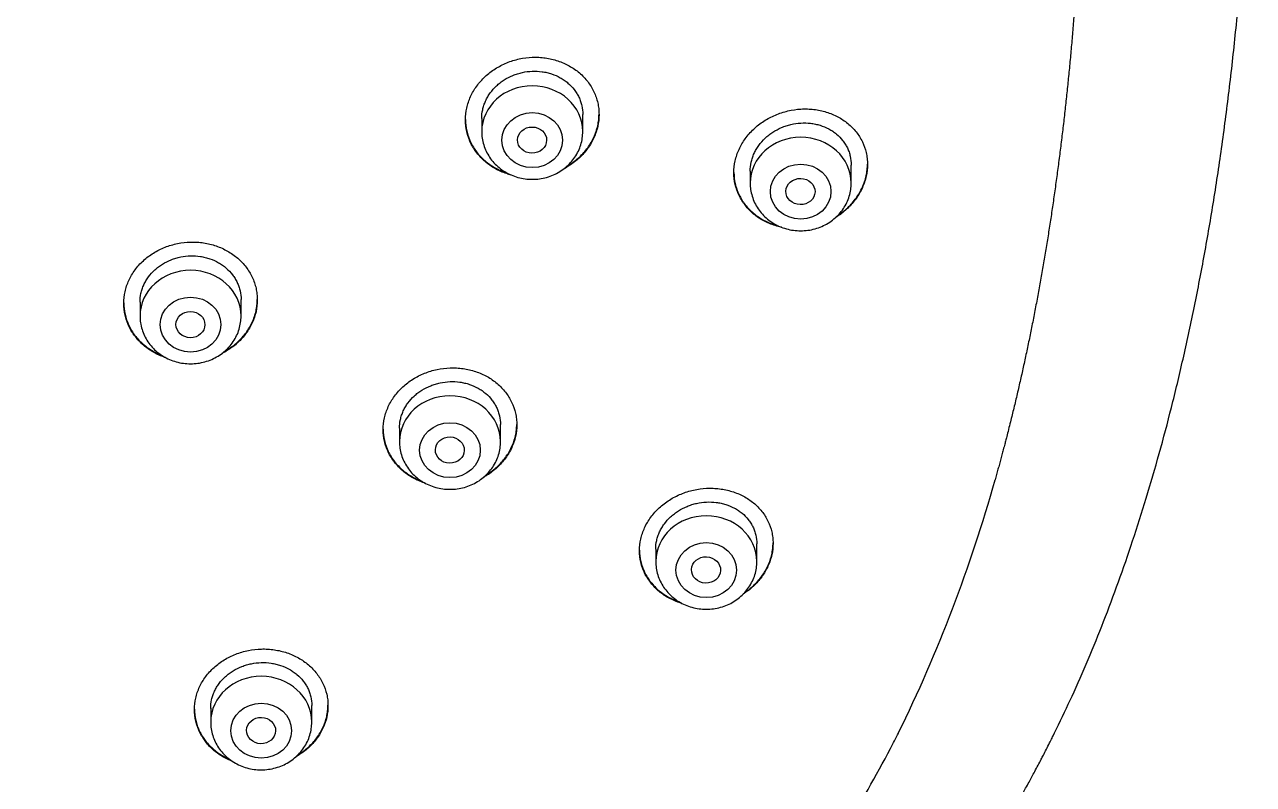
# Model space of a CAD drawing. Header units: millimetres. Extents: x 169 to 4368, y -1049 to 1924.
# Drawn here: x 461.154 to 464.558, y 1179.319 to 1181.424 of the extents above; entities that cross this region are included whole.
import ezdxf

# ---------------------------------------------------------------- set-up
doc = ezdxf.new("R2010")
doc.units = ezdxf.units.MM

msp = doc.modelspace()

# ---------------------------------------------------------------- linework, layer by layer
for p, q in [((462.7, 1181.1274), (462.7, 1181.1747)), ((462.42, 1181.1639), (462.42, 1181.1274)), ((463.1637, 1181.0181), (463.1637, 1180.9848)), ((463.4437, 1180.9848), (463.4437, 1181.0347)), ((461.4733, 1180.655), (461.4733, 1180.6164)), ((461.7533, 1180.6164), (461.7533, 1180.6619)), ((462.1921, 1180.3058), (462.1921, 1180.2686)), ((462.4721, 1180.2686), (462.4721, 1180.3156)), ((463.1822, 1179.9363), (463.1822, 1179.9855)), ((462.9022, 1179.9707), (462.9022, 1179.9363)), ((461.6692, 1179.5299), (461.6692, 1179.4916)), ((461.9492, 1179.4916), (461.9492, 1179.5376))]:
    msp.add_line(p, q)
msp.add_arc((459.9546, 1181.2457), 4.0356, 333.7525, 344.4374)
for centre, start_param in [((462.56, 1181.1274), 3.141598), ((463.3037, 1180.9848), 3.141593), ((461.6133, 1180.6164), 3.141598), ((462.3321, 1180.2686), 3.141598), ((463.0422, 1179.9363), 3.141593), ((461.8092, 1179.4916), 3.141598)]:
    msp.add_ellipse(centre, major_axis=(-0.14, 0), ratio=0.906308, start_param=start_param, end_param=6.283185)
for centre, major_axis, ratio in [((462.56, 1181.1038), (-0.084, 0), 0.906308), ((462.5596, 1181.1039), (-0.0402, 0.0005), 0.902582), ((463.3037, 1180.9612), (-0.084, 0), 0.906308), ((463.303, 1180.9614), (-0.0404, 0.0009), 0.89891), ((461.6133, 1180.5928), (-0.084, 0), 0.906308), ((461.6131, 1180.5929), (-0.0401, 0.0003), 0.905509), ((462.3321, 1180.245), (-0.084, 0), 0.906308), ((462.3317, 1180.2452), (-0.0401, 0.0009), 0.903893), ((463.0422, 1179.9127), (-0.084, 0), 0.906308), ((463.0415, 1179.9131), (-0.0403, 0.0017), 0.901335), ((461.8092, 1179.4679), (-0.084, 0), 0.906308), ((461.8088, 1179.4682), (-0.0401, 0.0011), 0.906171)]:
    msp.add_ellipse(centre, major_axis=major_axis, ratio=ratio)
for points, degree, knots in [([(464.012, 1179.4715), (464.0284, 1179.5051), (464.0562, 1179.5641), (464.1015, 1179.6668), (464.1436, 1179.7707), (464.1851, 1179.8811), (464.2243, 1179.9946), (464.2621, 1180.1135), (464.2979, 1180.2366), (464.3319, 1180.3649), (464.3638, 1180.4981), (464.3938, 1180.6364), (464.4216, 1180.7799), (464.4472, 1180.9286), (464.4705, 1181.0825), (464.4913, 1181.2413), (464.5095, 1181.405), (464.525, 1181.573), (464.5377, 1181.7451), (464.5475, 1181.9204), (464.5542, 1182.0984), (464.5579, 1182.2781), (464.5584, 1182.4586), (464.5558, 1182.6388), (464.55, 1182.8177), (464.5412, 1182.9944), (464.5294, 1183.168), (464.5147, 1183.338), (464.4973, 1183.5036), (464.4772, 1183.6646), (464.4546, 1183.8207), (464.4295, 1183.9716), (464.4023, 1184.1172), (464.3728, 1184.2576), (464.3412, 1184.3928), (464.3076, 1184.5229), (464.2721, 1184.648), (464.2348, 1184.7683), (464.1957, 1184.8839), (464.1548, 1184.9951), (464.1122, 1185.1019), (464.0679, 1185.2046), (464.022, 1185.3033), (463.9743, 1185.3985), (463.9253, 1185.4896), (463.8739, 1185.5783), (463.8222, 1185.6619), (463.7669, 1185.7449), (463.7332, 1185.7925), (463.7132, 1185.8197)], 3, [0, 0, 0, 0, 0.015328, 0.032003, 0.04915, 0.066822, 0.085085, 0.103921, 0.123405, 0.143553, 0.164377, 0.185929, 0.208198, 0.231213, 0.254939, 0.279422, 0.304569, 0.330392, 0.35677, 0.383669, 0.410932, 0.438468, 0.466116, 0.493711, 0.521135, 0.548203, 0.574851, 0.600926, 0.626403, 0.651177, 0.675248, 0.698572, 0.721161, 0.742992, 0.764128, 0.784529, 0.804276, 0.823364, 0.841825, 0.859738, 0.877072, 0.893907, 0.910284, 0.926216, 0.941751, 0.956935, 0.971793, 0.986369, 1, 1, 1, 1]), ([(464.0852, 1182.4442), (464.0894, 1182.2986), (464.0907, 1182.1524), (464.0892, 1182.0062), (464.085, 1181.8604), (464.0779, 1181.7154), (464.068, 1181.514), (464.043, 1181.1885), (464.003, 1180.8702), (463.947, 1180.5636), (463.8733, 1180.2728), (463.8422, 1180.163)], 5, [0, 0, 0, 0, 0, 0, 0.388761, 0.388761, 0.388761, 0.388761, 0.388761, 0.764037, 1, 1, 1, 1, 1, 1]), ([(462.375, 1181.16), (462.375, 1181.171), (462.3762, 1181.1819), (462.3797, 1181.1979), (462.3812, 1181.2033), (462.3847, 1181.2139), (462.3868, 1181.2191), (462.3938, 1181.2345), (462.3995, 1181.2443), (462.4096, 1181.2582), (462.4133, 1181.2628), (462.421, 1181.2715), (462.4251, 1181.2757), (462.4379, 1181.2877), (462.4473, 1181.2949), (462.4625, 1181.3046), (462.4677, 1181.3076), (462.4784, 1181.3131), (462.4893, 1181.3182), (462.5007, 1181.3223), (462.5123, 1181.3259), (462.5182, 1181.3274), (462.5361, 1181.3313), (462.5481, 1181.3328), (462.5661, 1181.3335), (462.5722, 1181.3335), (462.5843, 1181.3329), (462.5903, 1181.3323), (462.608, 1181.3298), (462.6195, 1181.3272), (462.6363, 1181.3216), (462.6418, 1181.3195), (462.6525, 1181.3148), (462.6577, 1181.3122), (462.6727, 1181.3038), (462.682, 1181.2974), (462.6993, 1181.2826), (462.707, 1181.2745), (462.717, 1181.2615), (462.7201, 1181.2569), (462.7259, 1181.2476), (462.7285, 1181.2427), (462.7355, 1181.2279), (462.739, 1181.2177), (462.7426, 1181.2019), (462.7435, 1181.1965), (462.7447, 1181.1856), (462.745, 1181.1802), (462.745, 1181.1639), (462.7438, 1181.153), (462.7403, 1181.1368), (462.7388, 1181.1314), (462.7352, 1181.1208), (462.7312, 1181.1104), (462.726, 1181.1004), (462.7203, 1181.0906), (462.7171, 1181.0857), (462.707, 1181.0716), (462.6993, 1181.063), (462.6865, 1181.0509), (462.682, 1181.0471), (462.6725, 1181.0398), (462.6676, 1181.0363), (462.6579, 1181.0301), (462.653, 1181.0272), (462.648, 1181.0246)], 3, [0, 0, 0, 0, 0.046574, 0.046574, 0.06986, 0.06986, 0.093147, 0.093147, 0.139721, 0.139721, 0.163007, 0.163007, 0.186294, 0.186294, 0.232868, 0.232868, 0.256154, 0.256154, 0.279441, 0.302728, 0.302728, 0.326015, 0.326015, 0.372588, 0.372588, 0.395875, 0.395875, 0.419162, 0.419162, 0.465735, 0.465735, 0.489022, 0.489022, 0.512309, 0.512309, 0.558883, 0.558883, 0.605456, 0.605456, 0.628743, 0.628743, 0.65203, 0.65203, 0.698603, 0.698603, 0.72189, 0.72189, 0.745177, 0.745177, 0.79175, 0.79175, 0.815037, 0.815037, 0.838324, 0.861611, 0.861611, 0.884897, 0.884897, 0.931471, 0.931471, 0.954758, 0.954758, 0.978044, 0.978044, 1, 1, 1, 1]), ([(462.42, 1181.1636), (462.42, 1181.1718), (462.4209, 1181.18), (462.4236, 1181.1923), (462.4247, 1181.1964), (462.4274, 1181.2044), (462.4305, 1181.2122), (462.4344, 1181.2198), (462.4387, 1181.2272), (462.4411, 1181.2309), (462.4488, 1181.2415), (462.4546, 1181.2481), (462.4643, 1181.2571), (462.4677, 1181.26), (462.4748, 1181.2656), (462.4785, 1181.2682), (462.49, 1181.2755), (462.498, 1181.2796), (462.5107, 1181.2848), (462.5151, 1181.2864), (462.5239, 1181.2891), (462.5283, 1181.2903), (462.5417, 1181.2932), (462.5508, 1181.2944), (462.5692, 1181.2951), (462.5783, 1181.2946), (462.5917, 1181.2928), (462.5961, 1181.292), (462.6049, 1181.2899), (462.6093, 1181.2887), (462.622, 1181.2845), (462.63, 1181.281), (462.6414, 1181.2746), (462.6451, 1181.2723), (462.6522, 1181.2674), (462.6556, 1181.2647), (462.6653, 1181.2565), (462.6711, 1181.2504), (462.6788, 1181.2404), (462.6812, 1181.2369), (462.6855, 1181.2299), (462.6894, 1181.2226), (462.6925, 1181.215), (462.6952, 1181.2073), (462.6963, 1181.2033), (462.6991, 1181.1912), (462.7, 1181.183), (462.7, 1181.1747)], 3, [0, 0, 0, 0, 0.062406, 0.062406, 0.093659, 0.093659, 0.124912, 0.156165, 0.156165, 0.187418, 0.187418, 0.249925, 0.249925, 0.281178, 0.281178, 0.312431, 0.312431, 0.374937, 0.374937, 0.40619, 0.40619, 0.437443, 0.437443, 0.49995, 0.49995, 0.562456, 0.562456, 0.593709, 0.593709, 0.624962, 0.624962, 0.687469, 0.687469, 0.718722, 0.718722, 0.749975, 0.749975, 0.812481, 0.812481, 0.843734, 0.843734, 0.874987, 0.906241, 0.906241, 0.937494, 0.937494, 1, 1, 1, 1]), ([(462.6553, 1181.0306), (462.6577, 1181.032), (462.6601, 1181.0335), (462.6725, 1181.0414), (462.6819, 1181.0486), (462.6949, 1181.0607), (462.699, 1181.065), (462.7067, 1181.0737), (462.7139, 1181.0826), (462.7201, 1181.0922), (462.7259, 1181.102), (462.7285, 1181.1071), (462.7355, 1181.1226), (462.739, 1181.1331), (462.7426, 1181.1492), (462.7435, 1181.1547), (462.7447, 1181.1654), (462.745, 1181.1706), (462.745, 1181.1757)], 3, [0, 0, 0, 0, 0.0452648, 0.0452648, 0.2371848, 0.2371848, 0.3331447, 0.3331447, 0.4291047, 0.5250647, 0.5250647, 0.6210247, 0.6210247, 0.8129447, 0.8129447, 0.9089047, 0.9089047, 1, 1, 1, 1]), ([(463.1187, 1181.0137), (463.1187, 1181.0247), (463.12, 1181.0356), (463.1235, 1181.0517), (463.125, 1181.0571), (463.1286, 1181.0677), (463.1307, 1181.0731), (463.1377, 1181.0885), (463.1434, 1181.0984), (463.1536, 1181.1125), (463.1573, 1181.1171), (463.1651, 1181.126), (463.1692, 1181.1302), (463.182, 1181.1424), (463.1914, 1181.1498), (463.2067, 1181.1597), (463.2119, 1181.1627), (463.2226, 1181.1684), (463.2335, 1181.1736), (463.2449, 1181.1779), (463.2565, 1181.1816), (463.2624, 1181.1833), (463.2803, 1181.1875), (463.2922, 1181.1892), (463.3102, 1181.1902), (463.3163, 1181.1903), (463.3284, 1181.19), (463.3343, 1181.1896), (463.352, 1181.1875), (463.3635, 1181.1851), (463.3802, 1181.18), (463.3857, 1181.178), (463.3963, 1181.1736), (463.4015, 1181.1712), (463.4164, 1181.1633), (463.4257, 1181.1571), (463.443, 1181.1429), (463.4506, 1181.1351), (463.4607, 1181.1225), (463.4638, 1181.1181), (463.4696, 1181.1089), (463.4722, 1181.1042), (463.4792, 1181.0896), (463.4827, 1181.0796), (463.4863, 1181.0639), (463.4872, 1181.0586), (463.4884, 1181.0477), (463.4887, 1181.0423), (463.4888, 1181.0261), (463.4876, 1181.0152), (463.484, 1180.9988), (463.4825, 1180.9934), (463.479, 1180.9827), (463.4749, 1180.9722), (463.4697, 1180.962), (463.4639, 1180.952), (463.4608, 1180.9471), (463.4505, 1180.9327), (463.4428, 1180.9238), (463.43, 1180.9115), (463.4255, 1180.9075), (463.4161, 1180.9), (463.4112, 1180.8964), (463.4045, 1180.892), (463.4028, 1180.8909), (463.4011, 1180.8898)], 3, [0, 0, 0, 0, 0.047245, 0.047245, 0.070867, 0.070867, 0.09449, 0.09449, 0.141734, 0.141734, 0.165357, 0.165357, 0.188979, 0.188979, 0.236224, 0.236224, 0.259847, 0.259847, 0.283469, 0.307091, 0.307091, 0.330714, 0.330714, 0.377959, 0.377959, 0.401581, 0.401581, 0.425203, 0.425203, 0.472448, 0.472448, 0.496071, 0.496071, 0.519693, 0.519693, 0.566938, 0.566938, 0.614183, 0.614183, 0.637805, 0.637805, 0.661428, 0.661428, 0.708672, 0.708672, 0.732295, 0.732295, 0.755917, 0.755917, 0.803162, 0.803162, 0.826784, 0.826784, 0.850407, 0.874029, 0.874029, 0.897652, 0.897652, 0.944896, 0.944896, 0.968519, 0.968519, 0.992141, 0.992141, 1, 1, 1, 1]), ([(462.375, 1181.161), (462.3751, 1181.1503), (462.3763, 1181.1399), (462.3797, 1181.1244), (462.3812, 1181.1192), (462.3847, 1181.1089), (462.3868, 1181.1038), (462.3938, 1181.0889), (462.3995, 1181.0796), (462.4096, 1181.0665), (462.4132, 1181.0622), (462.4209, 1181.054), (462.425, 1181.0502), (462.4378, 1181.0392), (462.4471, 1181.0327), (462.4623, 1181.0242), (462.4675, 1181.0216), (462.4782, 1181.0169), (462.4844, 1181.0145), (462.4907, 1181.0124), (462.4915, 1181.0122)], 3, [0, 0, 0, 0, 0.160656, 0.160656, 0.243446, 0.243446, 0.326237, 0.326237, 0.491819, 0.491819, 0.57461, 0.57461, 0.657401, 0.657401, 0.822983, 0.822983, 0.905774, 0.905774, 0.988565, 1, 1, 1, 1]), ([(462.5018, 1181.0072), (462.4976, 1181.0083), (462.4934, 1181.0096), (462.4781, 1181.0146), (462.4675, 1181.0193), (462.4524, 1181.0277), (462.4476, 1181.0308), (462.4381, 1181.0373), (462.4336, 1181.0408), (462.4208, 1181.0518), (462.4131, 1181.0598), (462.403, 1181.073), (462.3998, 1181.0776), (462.3941, 1181.087), (462.3889, 1181.0966), (462.3848, 1181.1067), (462.3813, 1181.1169), (462.3798, 1181.1222), (462.3762, 1181.1382), (462.375, 1181.149), (462.375, 1181.16)], 3, [0, 0, 0, 0, 0.05723, 0.05723, 0.214358, 0.214358, 0.292922, 0.292922, 0.371486, 0.371486, 0.528615, 0.528615, 0.607179, 0.607179, 0.685743, 0.764307, 0.764307, 0.842872, 0.842872, 1, 1, 1, 1]), ([(463.1637, 1181.0179), (463.1637, 1181.0261), (463.1646, 1181.0343), (463.1674, 1181.0467), (463.1685, 1181.0508), (463.1712, 1181.0588), (463.1743, 1181.0667), (463.1782, 1181.0743), (463.1826, 1181.0818), (463.185, 1181.0855), (463.1927, 1181.0963), (463.1985, 1181.1029), (463.2083, 1181.1121), (463.2117, 1181.1151), (463.2189, 1181.1207), (463.2226, 1181.1234), (463.234, 1181.1308), (463.2421, 1181.1351), (463.2548, 1181.1405), (463.2592, 1181.1421), (463.2679, 1181.145), (463.2724, 1181.1462), (463.2857, 1181.1494), (463.2948, 1181.1507), (463.3132, 1181.1517), (463.3223, 1181.1515), (463.3356, 1181.1499), (463.34, 1181.1492), (463.3488, 1181.1473), (463.3531, 1181.1462), (463.3658, 1181.1423), (463.3738, 1181.139), (463.3851, 1181.1329), (463.3888, 1181.1307), (463.396, 1181.1259), (463.3993, 1181.1234), (463.409, 1181.1154), (463.4148, 1181.1095), (463.4225, 1181.0998), (463.4249, 1181.0964), (463.4292, 1181.0894), (463.4332, 1181.0823), (463.4363, 1181.0748), (463.439, 1181.0672), (463.4401, 1181.0632), (463.4428, 1181.0512), (463.4437, 1181.0431), (463.4437, 1181.0347)], 3, [0, 0, 0, 0, 0.0624438, 0.0624438, 0.0936957, 0.0936957, 0.1249476, 0.1561994, 0.1561994, 0.1874513, 0.1874513, 0.249955, 0.249955, 0.2812069, 0.2812069, 0.3124588, 0.3124588, 0.3749625, 0.3749625, 0.4062144, 0.4062144, 0.4374663, 0.4374663, 0.49997, 0.49997, 0.5624738, 0.5624738, 0.5937256, 0.5937256, 0.6249775, 0.6249775, 0.6874813, 0.6874813, 0.7187331, 0.7187331, 0.749985, 0.749985, 0.8124888, 0.8124888, 0.8437406, 0.8437406, 0.8749925, 0.9062444, 0.9062444, 0.9374963, 0.9374963, 1, 1, 1, 1]), ([(462.42, 1181.1274), (462.42, 1181.1207), (462.4209, 1181.1093), (462.4251, 1181.0903), (462.432, 1181.0729), (462.4415, 1181.0561), (462.4535, 1181.0409), (462.4677, 1181.0274), (462.4837, 1181.0161), (462.5014, 1181.0069), (462.5203, 1181.0002), (462.54, 1180.9962), (462.5601, 1180.9948), (462.5802, 1180.9962), (462.6, 1181.0003), (462.6188, 1181.007), (462.6365, 1181.0162), (462.6526, 1181.0277), (462.6667, 1181.0412), (462.6787, 1181.0564), (462.6882, 1181.0733), (462.6951, 1181.0908), (462.6991, 1181.1096), (462.7, 1181.1209), (462.7, 1181.1274)], 3, [0, 0, 0, 0, 0.043723, 0.08855, 0.133515, 0.178674, 0.224062, 0.269684, 0.315523, 0.361546, 0.407709, 0.453968, 0.500279, 0.546601, 0.592892, 0.639107, 0.685199, 0.73112, 0.776832, 0.822308, 0.867548, 0.912577, 0.957444, 1, 1, 1, 1]), ([(463.4055, 1180.894), (463.4057, 1180.8941), (463.4059, 1180.8943), (463.4161, 1180.901), (463.4254, 1180.9084), (463.4384, 1180.9209), (463.4425, 1180.9252), (463.4503, 1180.9341), (463.4575, 1180.9432), (463.4637, 1180.9529), (463.4695, 1180.9629), (463.4722, 1180.9681), (463.4792, 1180.9837), (463.4827, 1180.9943), (463.4863, 1181.0105), (463.4872, 1181.016), (463.4884, 1181.0269), (463.4887, 1181.0322), (463.4887, 1181.0375)], 3, [0, 0, 0, 0, 0.003737, 0.003737, 0.203472, 0.203472, 0.303339, 0.303339, 0.403206, 0.503073, 0.503073, 0.60294, 0.60294, 0.802675, 0.802675, 0.902542, 0.902542, 1, 1, 1, 1]), ([(463.2515, 1180.8622), (463.2512, 1180.8623), (463.2508, 1180.8624), (463.2446, 1180.8637), (463.2388, 1180.8652), (463.2221, 1180.8704), (463.2115, 1180.8748), (463.1964, 1180.8829), (463.1915, 1180.8858), (463.1821, 1180.8922), (463.1776, 1180.8956), (463.1648, 1180.9063), (463.1571, 1180.9142), (463.1469, 1180.9272), (463.1437, 1180.9317), (463.138, 1180.941), (463.1328, 1180.9505), (463.1286, 1180.9605), (463.1251, 1180.9707), (463.1236, 1180.9759), (463.12, 1180.9918), (463.1187, 1181.0027), (463.1187, 1181.0137)], 3, [0, 0, 0, 0, 0.0050798, 0.0050798, 0.0816121, 0.0816121, 0.2346767, 0.2346767, 0.3112091, 0.3112091, 0.3877414, 0.3877414, 0.540806, 0.540806, 0.6173384, 0.6173384, 0.6938707, 0.770403, 0.770403, 0.8469353, 0.8469353, 1, 1, 1, 1]), ([(463.1188, 1181.0146), (463.1188, 1181.0039), (463.12, 1180.9935), (463.1235, 1180.978), (463.125, 1180.9728), (463.1285, 1180.9626), (463.1306, 1180.9575), (463.1376, 1180.9428), (463.1433, 1180.9336), (463.1535, 1180.9206), (463.1571, 1180.9164), (463.1649, 1180.9084), (463.1689, 1180.9047), (463.1818, 1180.8939), (463.1911, 1180.8876), (463.2062, 1180.8794), (463.2115, 1180.8769), (463.2221, 1180.8724), (463.2305, 1180.8694), (463.2392, 1180.8669), (463.2423, 1180.8661)], 3, [0, 0, 0, 0, 0.155589, 0.155589, 0.23564, 0.23564, 0.315691, 0.315691, 0.475792, 0.475792, 0.555843, 0.555843, 0.635894, 0.635894, 0.795996, 0.795996, 0.876046, 0.876046, 0.956097, 1, 1, 1, 1]), ([(463.1638, 1180.9848), (463.1637, 1180.9782), (463.1647, 1180.9668), (463.1688, 1180.9479), (463.1757, 1180.9304), (463.1852, 1180.9136), (463.1972, 1180.8985), (463.2113, 1180.8849), (463.2274, 1180.8735), (463.245, 1180.8644), (463.2639, 1180.8577), (463.2836, 1180.8536), (463.3037, 1180.8523), (463.3239, 1180.8536), (463.3436, 1180.8577), (463.3625, 1180.8644), (463.3802, 1180.8736), (463.3962, 1180.885), (463.4104, 1180.8985), (463.4224, 1180.9137), (463.4319, 1180.9306), (463.4388, 1180.9481), (463.4429, 1180.9669), (463.4437, 1180.9782), (463.4437, 1180.9848)], 3, [0, 0, 0, 0, 0.043416, 0.088242, 0.133206, 0.178365, 0.223751, 0.269371, 0.315209, 0.361231, 0.407394, 0.453652, 0.499964, 0.546286, 0.592577, 0.638793, 0.684885, 0.730809, 0.776522, 0.822, 0.867242, 0.912272, 0.95714, 1, 1, 1, 1]), ([(461.4283, 1180.6517), (461.4283, 1180.6626), (461.4295, 1180.6733), (461.433, 1180.6893), (461.4345, 1180.6946), (461.438, 1180.705), (461.4401, 1180.7102), (461.4471, 1180.7254), (461.4528, 1180.7351), (461.4628, 1180.7488), (461.4665, 1180.7533), (461.4742, 1180.7619), (461.4783, 1180.766), (461.4911, 1180.7777), (461.5005, 1180.7848), (461.5157, 1180.7942), (461.5209, 1180.7972), (461.5316, 1180.8025), (461.5425, 1180.8074), (461.5539, 1180.8113), (461.5655, 1180.8147), (461.5714, 1180.8162), (461.5893, 1180.8198), (461.6013, 1180.8212), (461.6194, 1180.8216), (461.6254, 1180.8215), (461.6376, 1180.8207), (461.6436, 1180.8201), (461.6614, 1180.8174), (461.6729, 1180.8145), (461.6897, 1180.8088), (461.6952, 1180.8066), (461.7059, 1180.8017), (461.7111, 1180.7991), (461.7261, 1180.7905), (461.7354, 1180.7839), (461.7527, 1180.769), (461.7603, 1180.7608), (461.7704, 1180.7477), (461.7735, 1180.7432), (461.7792, 1180.7338), (461.7819, 1180.7289), (461.7888, 1180.7141), (461.7923, 1180.7039), (461.7959, 1180.6881), (461.7968, 1180.6827), (461.798, 1180.6719), (461.7983, 1180.6665), (461.7983, 1180.6503), (461.7971, 1180.6396), (461.7936, 1180.6235), (461.7921, 1180.6182), (461.7886, 1180.6077), (461.7845, 1180.5974), (461.7793, 1180.5876), (461.7736, 1180.5779), (461.7705, 1180.5731), (461.7603, 1180.5593), (461.7527, 1180.5507), (461.7399, 1180.539), (461.7354, 1180.5352), (461.7259, 1180.5281), (461.721, 1180.5247), (461.7108, 1180.5183), (461.7054, 1180.5153), (461.6999, 1180.5126)], 3, [0, 0, 0, 0, 0.046476, 0.046476, 0.069714, 0.069714, 0.092953, 0.092953, 0.139429, 0.139429, 0.162667, 0.162667, 0.185905, 0.185905, 0.232381, 0.232381, 0.255619, 0.255619, 0.278858, 0.302096, 0.302096, 0.325334, 0.325334, 0.37181, 0.37181, 0.395048, 0.395048, 0.418286, 0.418286, 0.464763, 0.464763, 0.488001, 0.488001, 0.511239, 0.511239, 0.557715, 0.557715, 0.604191, 0.604191, 0.62743, 0.62743, 0.650668, 0.650668, 0.697144, 0.697144, 0.720382, 0.720382, 0.74362, 0.74362, 0.790097, 0.790097, 0.813335, 0.813335, 0.836573, 0.859811, 0.859811, 0.883049, 0.883049, 0.929525, 0.929525, 0.952763, 0.952763, 0.976002, 0.976002, 1, 1, 1, 1]), ([(461.4733, 1180.6548), (461.4733, 1180.6629), (461.4742, 1180.671), (461.4768, 1180.6832), (461.478, 1180.6872), (461.4806, 1180.6951), (461.4837, 1180.7029), (461.4876, 1180.7104), (461.4919, 1180.7177), (461.4943, 1180.7213), (461.502, 1180.7318), (461.5078, 1180.7382), (461.5175, 1180.7471), (461.5209, 1180.75), (461.528, 1180.7554), (461.5317, 1180.7579), (461.5432, 1180.765), (461.5512, 1180.7691), (461.5639, 1180.7741), (461.5683, 1180.7756), (461.5771, 1180.7782), (461.5815, 1180.7793), (461.595, 1180.782), (461.6041, 1180.783), (461.6225, 1180.7835), (461.6316, 1180.7829), (461.645, 1180.7809), (461.6495, 1180.78), (461.6582, 1180.7779), (461.6626, 1180.7766), (461.6753, 1180.7722), (461.6834, 1180.7686), (461.6948, 1180.7621), (461.6984, 1180.7597), (461.7056, 1180.7547), (461.709, 1180.752), (461.7187, 1180.7436), (461.7245, 1180.7375), (461.7321, 1180.7275), (461.7345, 1180.724), (461.7389, 1180.7169), (461.7428, 1180.7096), (461.7459, 1180.702), (461.7485, 1180.6943), (461.7497, 1180.6903), (461.7524, 1180.6783), (461.7533, 1180.6701), (461.7533, 1180.6619)], 3, [0, 0, 0, 0, 0.0624, 0.0624, 0.093654, 0.093654, 0.124907, 0.15616, 0.15616, 0.187414, 0.187414, 0.24992, 0.24992, 0.281174, 0.281174, 0.312427, 0.312427, 0.374934, 0.374934, 0.406187, 0.406187, 0.43744, 0.43744, 0.499947, 0.499947, 0.562453, 0.562453, 0.593707, 0.593707, 0.62496, 0.62496, 0.687467, 0.687467, 0.71872, 0.71872, 0.749973, 0.749973, 0.81248, 0.81248, 0.843733, 0.843733, 0.874987, 0.90624, 0.90624, 0.937493, 0.937493, 1, 1, 1, 1]), ([(461.7075, 1180.5186), (461.7103, 1180.5202), (461.7131, 1180.5218), (461.7259, 1180.5298), (461.7353, 1180.5368), (461.7482, 1180.5487), (461.7523, 1180.5529), (461.76, 1180.5614), (461.7672, 1180.5702), (461.7735, 1180.5796), (461.7792, 1180.5893), (461.7818, 1180.5944), (461.7888, 1180.6096), (461.7923, 1180.62), (461.7959, 1180.6359), (461.7968, 1180.6413), (461.7979, 1180.6519), (461.7982, 1180.657), (461.7983, 1180.6621)], 3, [0, 0, 0, 0, 0.05225, 0.05225, 0.242842, 0.242842, 0.338138, 0.338138, 0.433433, 0.528729, 0.528729, 0.624025, 0.624025, 0.814617, 0.814617, 0.909913, 0.909913, 1, 1, 1, 1]), ([(461.4283, 1180.6527), (461.4284, 1180.6421), (461.4296, 1180.6318), (461.433, 1180.6164), (461.4345, 1180.6112), (461.438, 1180.6009), (461.4401, 1180.5958), (461.447, 1180.5809), (461.4527, 1180.5716), (461.4628, 1180.5584), (461.4664, 1180.5541), (461.4741, 1180.5459), (461.4782, 1180.542), (461.491, 1180.5309), (461.5003, 1180.5243), (461.5154, 1180.5156), (461.5207, 1180.513), (461.5291, 1180.5091), (461.5322, 1180.5078), (461.5354, 1180.5066)], 3, [0, 0, 0, 0, 0.168185, 0.168185, 0.255016, 0.255016, 0.341846, 0.341846, 0.515507, 0.515507, 0.602338, 0.602338, 0.689168, 0.689168, 0.862829, 0.862829, 0.94966, 0.94966, 1, 1, 1, 1]), ([(461.5448, 1180.5011), (461.544, 1180.5014), (461.5433, 1180.5017), (461.5313, 1180.5058), (461.5207, 1180.5106), (461.5056, 1180.5192), (461.5007, 1180.5223), (461.4913, 1180.5289), (461.4868, 1180.5325), (461.474, 1180.5435), (461.4664, 1180.5517), (461.4562, 1180.5649), (461.4531, 1180.5695), (461.4473, 1180.5789), (461.4422, 1180.5885), (461.4381, 1180.5985), (461.4346, 1180.6088), (461.4331, 1180.614), (461.4295, 1180.63), (461.4283, 1180.6407), (461.4283, 1180.6517)], 3, [0, 0, 0, 0, 0.011216, 0.011216, 0.176013, 0.176013, 0.258412, 0.258412, 0.340811, 0.340811, 0.505608, 0.505608, 0.588007, 0.588007, 0.670405, 0.752804, 0.752804, 0.835203, 0.835203, 1, 1, 1, 1]), ([(461.4733, 1180.6164), (461.4733, 1180.6097), (461.4742, 1180.5983), (461.4784, 1180.5793), (461.4853, 1180.5619), (461.4948, 1180.5451), (461.5068, 1180.5299), (461.5209, 1180.5164), (461.537, 1180.5051), (461.5547, 1180.4959), (461.5736, 1180.4892), (461.5933, 1180.4852), (461.6134, 1180.4838), (461.6335, 1180.4852), (461.6533, 1180.4893), (461.6721, 1180.496), (461.6898, 1180.5052), (461.7059, 1180.5167), (461.72, 1180.5302), (461.732, 1180.5454), (461.7415, 1180.5623), (461.7484, 1180.5798), (461.7524, 1180.5986), (461.7533, 1180.6099), (461.7533, 1180.6164)], 3, [0, 0, 0, 0, 0.043723, 0.08855, 0.133515, 0.178674, 0.224062, 0.269684, 0.315523, 0.361546, 0.407709, 0.453968, 0.500279, 0.546601, 0.592892, 0.639107, 0.685199, 0.73112, 0.776832, 0.822308, 0.867548, 0.912577, 0.957444, 1, 1, 1, 1]), ([(462.1471, 1180.302), (462.1471, 1180.3129), (462.1483, 1180.3236), (462.1518, 1180.3395), (462.1533, 1180.3448), (462.1568, 1180.3553), (462.1589, 1180.3605), (462.1659, 1180.3757), (462.1716, 1180.3854), (462.1817, 1180.3991), (462.1854, 1180.4036), (462.1931, 1180.4123), (462.1972, 1180.4164), (462.2101, 1180.4282), (462.2194, 1180.4353), (462.2346, 1180.4449), (462.2399, 1180.4479), (462.2506, 1180.4533), (462.2615, 1180.4582), (462.2729, 1180.4622), (462.2845, 1180.4658), (462.2904, 1180.4673), (462.3083, 1180.471), (462.3203, 1180.4725), (462.3384, 1180.4731), (462.3444, 1180.4731), (462.3565, 1180.4724), (462.3625, 1180.4718), (462.3803, 1180.4693), (462.3918, 1180.4666), (462.4086, 1180.4611), (462.4141, 1180.4589), (462.4248, 1180.4542), (462.4299, 1180.4517), (462.4449, 1180.4433), (462.4542, 1180.4369), (462.4715, 1180.4222), (462.4791, 1180.4142), (462.4892, 1180.4012), (462.4923, 1180.3967), (462.498, 1180.3875), (462.5006, 1180.3826), (462.5076, 1180.368), (462.5111, 1180.3579), (462.5147, 1180.3422), (462.5156, 1180.3369), (462.5168, 1180.3261), (462.5171, 1180.3207), (462.5171, 1180.3046), (462.5159, 1180.2939), (462.5124, 1180.2779), (462.5109, 1180.2725), (462.5073, 1180.2621), (462.5033, 1180.2518), (462.4981, 1180.2419), (462.4924, 1180.2322), (462.4892, 1180.2274), (462.4791, 1180.2135), (462.4714, 1180.205), (462.4586, 1180.1931), (462.4541, 1180.1893), (462.4446, 1180.1821), (462.4397, 1180.1787), (462.4316, 1180.1736), (462.4285, 1180.1718), (462.4253, 1180.17)], 3, [0, 0, 0, 0, 0.046942, 0.046942, 0.070412, 0.070412, 0.093883, 0.093883, 0.140825, 0.140825, 0.164295, 0.164295, 0.187766, 0.187766, 0.234708, 0.234708, 0.258178, 0.258178, 0.281649, 0.30512, 0.30512, 0.328591, 0.328591, 0.375532, 0.375532, 0.399003, 0.399003, 0.422474, 0.422474, 0.469415, 0.469415, 0.492886, 0.492886, 0.516357, 0.516357, 0.563298, 0.563298, 0.61024, 0.61024, 0.633711, 0.633711, 0.657181, 0.657181, 0.704123, 0.704123, 0.727594, 0.727594, 0.751064, 0.751064, 0.798006, 0.798006, 0.821477, 0.821477, 0.844947, 0.868418, 0.868418, 0.891889, 0.891889, 0.93883, 0.93883, 0.962301, 0.962301, 0.985772, 0.985772, 1, 1, 1, 1]), ([(462.1921, 1180.3056), (462.1921, 1180.3137), (462.193, 1180.3218), (462.1957, 1180.3339), (462.1968, 1180.3379), (462.1995, 1180.3458), (462.2025, 1180.3536), (462.2064, 1180.3611), (462.2108, 1180.3684), (462.2132, 1180.372), (462.2209, 1180.3825), (462.2267, 1180.389), (462.2364, 1180.398), (462.2398, 1180.4008), (462.2469, 1180.4063), (462.2507, 1180.4088), (462.2621, 1180.416), (462.2702, 1180.4201), (462.2829, 1180.4252), (462.2872, 1180.4268), (462.296, 1180.4294), (462.3005, 1180.4306), (462.3139, 1180.4334), (462.323, 1180.4345), (462.3415, 1180.4352), (462.3505, 1180.4347), (462.3639, 1180.4328), (462.3684, 1180.432), (462.3771, 1180.4299), (462.3815, 1180.4287), (462.3942, 1180.4245), (462.4022, 1180.4209), (462.4136, 1180.4146), (462.4173, 1180.4123), (462.4244, 1180.4074), (462.4278, 1180.4048), (462.4375, 1180.3965), (462.4433, 1180.3905), (462.4509, 1180.3806), (462.4533, 1180.3772), (462.4577, 1180.3702), (462.4616, 1180.363), (462.4646, 1180.3555), (462.4673, 1180.3478), (462.4685, 1180.3439), (462.4712, 1180.3319), (462.4721, 1180.3238), (462.4721, 1180.3156)], 3, [0, 0, 0, 0, 0.062411, 0.062411, 0.093664, 0.093664, 0.124917, 0.15617, 0.15617, 0.187423, 0.187423, 0.249928, 0.249928, 0.281181, 0.281181, 0.312434, 0.312434, 0.37494, 0.37494, 0.406193, 0.406193, 0.437446, 0.437446, 0.499952, 0.499952, 0.562458, 0.562458, 0.593711, 0.593711, 0.624964, 0.624964, 0.68747, 0.68747, 0.718723, 0.718723, 0.749976, 0.749976, 0.812482, 0.812482, 0.843735, 0.843735, 0.874988, 0.906241, 0.906241, 0.937494, 0.937494, 1, 1, 1, 1]), ([(462.1471, 1180.303), (462.1472, 1180.2925), (462.1484, 1180.2822), (462.1518, 1180.2669), (462.1533, 1180.2618), (462.1568, 1180.2515), (462.1589, 1180.2465), (462.1658, 1180.2318), (462.1715, 1180.2226), (462.1816, 1180.2096), (462.1852, 1180.2053), (462.1929, 1180.1972), (462.197, 1180.1934), (462.2098, 1180.1825), (462.2191, 1180.176), (462.2342, 1180.1676), (462.2394, 1180.165), (462.2479, 1180.1612), (462.2511, 1180.1599), (462.2543, 1180.1587)], 3, [0, 0, 0, 0, 0.168122, 0.168122, 0.254874, 0.254874, 0.341627, 0.341627, 0.515132, 0.515132, 0.601884, 0.601884, 0.688637, 0.688637, 0.862142, 0.862142, 0.948894, 0.948894, 1, 1, 1, 1]), ([(462.263, 1180.1537), (462.2624, 1180.1539), (462.2618, 1180.154), (462.25, 1180.158), (462.2394, 1180.1626), (462.2244, 1180.171), (462.2195, 1180.174), (462.2101, 1180.1806), (462.2056, 1180.184), (462.1928, 1180.1949), (462.1852, 1180.2029), (462.175, 1180.216), (462.1719, 1180.2205), (462.1662, 1180.2298), (462.161, 1180.2393), (462.1569, 1180.2493), (462.1534, 1180.2594), (462.1519, 1180.2646), (462.1483, 1180.2804), (462.1471, 1180.2912), (462.1471, 1180.302)], 3, [0, 0, 0, 0, 0.008776, 0.008776, 0.17398, 0.17398, 0.256582, 0.256582, 0.339184, 0.339184, 0.504388, 0.504388, 0.58699, 0.58699, 0.669592, 0.752194, 0.752194, 0.834796, 0.834796, 1, 1, 1, 1]), ([(462.4317, 1180.1757), (462.4326, 1180.1763), (462.4336, 1180.1769), (462.4446, 1180.1838), (462.454, 1180.1909), (462.4669, 1180.2029), (462.4711, 1180.207), (462.4788, 1180.2156), (462.486, 1180.2245), (462.4922, 1180.2339), (462.498, 1180.2436), (462.5006, 1180.2487), (462.5076, 1180.2639), (462.5111, 1180.2743), (462.5147, 1180.2902), (462.5156, 1180.2956), (462.5168, 1180.3062), (462.517, 1180.3113), (462.5171, 1180.3165)], 3, [0, 0, 0, 0, 0.018748, 0.018748, 0.215972, 0.215972, 0.314584, 0.314584, 0.413196, 0.511808, 0.511808, 0.61042, 0.61042, 0.807645, 0.807645, 0.906257, 0.906257, 1, 1, 1, 1]), ([(462.1921, 1180.2686), (462.1921, 1180.2619), (462.193, 1180.2505), (462.1972, 1180.2315), (462.2041, 1180.2141), (462.2136, 1180.1973), (462.2256, 1180.1821), (462.2397, 1180.1686), (462.2558, 1180.1573), (462.2735, 1180.1481), (462.2924, 1180.1414), (462.3121, 1180.1374), (462.3322, 1180.136), (462.3523, 1180.1374), (462.3721, 1180.1415), (462.3909, 1180.1482), (462.4086, 1180.1574), (462.4247, 1180.1689), (462.4388, 1180.1824), (462.4508, 1180.1976), (462.4603, 1180.2145), (462.4672, 1180.232), (462.4712, 1180.2508), (462.4721, 1180.2621), (462.4721, 1180.2686)], 3, [0, 0, 0, 0, 0.043723, 0.08855, 0.133515, 0.178674, 0.224062, 0.269684, 0.315523, 0.361546, 0.407709, 0.453968, 0.500279, 0.546601, 0.592892, 0.639107, 0.685199, 0.73112, 0.776832, 0.822308, 0.867548, 0.912577, 0.957444, 1, 1, 1, 1]), ([(462.8572, 1179.9666), (462.8572, 1179.9774), (462.8584, 1179.9881), (462.862, 1180.004), (462.8635, 1180.0093), (462.867, 1180.0198), (462.8691, 1180.025), (462.8761, 1180.0403), (462.8819, 1180.05), (462.892, 1180.0638), (462.8957, 1180.0684), (462.9035, 1180.0771), (462.9076, 1180.0812), (462.9205, 1180.0932), (462.9299, 1180.1004), (462.9452, 1180.1101), (462.9504, 1180.1131), (462.9611, 1180.1187), (462.9721, 1180.1237), (462.9835, 1180.1279), (462.9951, 1180.1315), (463.0011, 1180.1331), (463.0189, 1180.1371), (463.0309, 1180.1387), (463.049, 1180.1396), (463.055, 1180.1396), (463.0671, 1180.1392), (463.0731, 1180.1387), (463.0908, 1180.1365), (463.1023, 1180.134), (463.119, 1180.1288), (463.1245, 1180.1268), (463.1351, 1180.1224), (463.1403, 1180.1199), (463.1552, 1180.112), (463.1645, 1180.1058), (463.1817, 1180.0916), (463.1893, 1180.0839), (463.1993, 1180.0713), (463.2024, 1180.067), (463.2081, 1180.0579), (463.2108, 1180.0532), (463.2177, 1180.0389), (463.2212, 1180.029), (463.2248, 1180.0136), (463.2257, 1180.0083), (463.2269, 1179.9977), (463.2272, 1179.9924), (463.2272, 1179.9764), (463.2261, 1179.9657), (463.2225, 1179.9497), (463.221, 1179.9443), (463.2175, 1179.9339), (463.2134, 1179.9236), (463.2082, 1179.9136), (463.2024, 1179.9038), (463.1993, 1179.899), (463.189, 1179.8849), (463.1813, 1179.8762), (463.1685, 1179.8642), (463.1639, 1179.8603), (463.1545, 1179.853), (463.1497, 1179.8495), (463.1447, 1179.8463)], 3, [0, 0, 0, 0, 0.047637, 0.047637, 0.071456, 0.071456, 0.095274, 0.095274, 0.142911, 0.142911, 0.16673, 0.16673, 0.190549, 0.190549, 0.238186, 0.238186, 0.262004, 0.262004, 0.285823, 0.309641, 0.309641, 0.33346, 0.33346, 0.381097, 0.381097, 0.404916, 0.404916, 0.428734, 0.428734, 0.476371, 0.476371, 0.50019, 0.50019, 0.524008, 0.524008, 0.571646, 0.571646, 0.619283, 0.619283, 0.643101, 0.643101, 0.66692, 0.66692, 0.714557, 0.714557, 0.738376, 0.738376, 0.762194, 0.762194, 0.809831, 0.809831, 0.83365, 0.83365, 0.857468, 0.881287, 0.881287, 0.905106, 0.905106, 0.952743, 0.952743, 0.976561, 0.976561, 1, 1, 1, 1]), ([(462.9022, 1179.9706), (462.9022, 1179.9787), (462.9031, 1179.9868), (462.9058, 1179.9989), (462.907, 1180.003), (462.9096, 1180.0109), (462.9127, 1180.0187), (462.9167, 1180.0262), (462.921, 1180.0336), (462.9234, 1180.0372), (462.9311, 1180.0478), (462.937, 1180.0543), (462.9467, 1180.0633), (462.9502, 1180.0662), (462.9573, 1180.0717), (462.9611, 1180.0744), (462.9725, 1180.0816), (462.9806, 1180.0858), (462.9933, 1180.0911), (462.9977, 1180.0927), (463.0065, 1180.0954), (463.011, 1180.0966), (463.0244, 1180.0996), (463.0335, 1180.1009), (463.0519, 1180.1017), (463.061, 1180.1014), (463.0743, 1180.0997), (463.0787, 1180.099), (463.0875, 1180.0971), (463.0918, 1180.0959), (463.1045, 1180.092), (463.1125, 1180.0886), (463.1238, 1180.0825), (463.1275, 1180.0803), (463.1346, 1180.0756), (463.138, 1180.0731), (463.1476, 1180.0651), (463.1534, 1180.0592), (463.1611, 1180.0496), (463.1635, 1180.0462), (463.1678, 1180.0394), (463.1717, 1180.0323), (463.1748, 1180.0249), (463.1775, 1180.0174), (463.1786, 1180.0135), (463.1813, 1180.0017), (463.1822, 1179.9937), (463.1822, 1179.9855)], 3, [0, 0, 0, 0, 0.0624499, 0.0624499, 0.0937016, 0.0937016, 0.1249532, 0.1562049, 0.1562049, 0.1874566, 0.1874566, 0.2499599, 0.2499599, 0.2812116, 0.2812116, 0.3124633, 0.3124633, 0.3749666, 0.3749666, 0.4062183, 0.4062183, 0.4374699, 0.4374699, 0.4999733, 0.4999733, 0.5624766, 0.5624766, 0.5937283, 0.5937283, 0.62498, 0.62498, 0.6874833, 0.6874833, 0.718735, 0.718735, 0.7499866, 0.7499866, 0.81249, 0.81249, 0.8437417, 0.8437417, 0.8749933, 0.906245, 0.906245, 0.9374967, 0.9374967, 1, 1, 1, 1]), ([(463.1484, 1179.8502), (463.157, 1179.856), (463.165, 1179.8624), (463.1769, 1179.8734), (463.181, 1179.8777), (463.1887, 1179.8864), (463.196, 1179.8953), (463.2022, 1179.9049), (463.208, 1179.9147), (463.2107, 1179.9197), (463.2177, 1179.935), (463.2212, 1179.9454), (463.2248, 1179.9614), (463.2257, 1179.9667), (463.2269, 1179.9775), (463.2272, 1179.9829), (463.2272, 1179.9883), (463.2272, 1179.9883), (463.2272, 1179.9883)], 3, [0, 0, 0, 0, 0.178103, 0.178103, 0.280818, 0.280818, 0.383532, 0.486246, 0.486246, 0.588961, 0.588961, 0.79439, 0.79439, 0.897104, 0.897104, 0.999818, 0.999818, 1, 1, 1, 1]), ([(462.8572, 1179.9675), (462.8573, 1179.957), (462.8585, 1179.9468), (462.862, 1179.9316), (462.8634, 1179.9265), (462.867, 1179.9164), (462.869, 1179.9114), (462.876, 1179.8969), (462.8817, 1179.8878), (462.8918, 1179.875), (462.8954, 1179.8708), (462.9031, 1179.8629), (462.9072, 1179.8592), (462.92, 1179.8485), (462.9293, 1179.8423), (462.9444, 1179.8341), (462.9496, 1179.8316), (462.959, 1179.8276), (462.9632, 1179.8261), (462.9674, 1179.8246)], 3, [0, 0, 0, 0, 0.1652058, 0.1652058, 0.2506579, 0.2506579, 0.3361101, 0.3361101, 0.5070144, 0.5070144, 0.5924665, 0.5924665, 0.6779187, 0.6779187, 0.848823, 0.848823, 0.9342751, 0.9342751, 1, 1, 1, 1]), ([(462.9749, 1179.8205), (462.9737, 1179.8208), (462.9725, 1179.8212), (462.9602, 1179.825), (462.9496, 1179.8295), (462.9346, 1179.8375), (462.9297, 1179.8405), (462.9203, 1179.8468), (462.9158, 1179.8501), (462.903, 1179.8607), (462.8954, 1179.8685), (462.8852, 1179.8814), (462.8821, 1179.8858), (462.8763, 1179.895), (462.8712, 1179.9044), (462.8671, 1179.9142), (462.8635, 1179.9242), (462.862, 1179.9294), (462.8584, 1179.9451), (462.8572, 1179.9557), (462.8572, 1179.9666)], 3, [0, 0, 0, 0, 0.017213, 0.017213, 0.181011, 0.181011, 0.262909, 0.262909, 0.344808, 0.344808, 0.508606, 0.508606, 0.590505, 0.590505, 0.672404, 0.754303, 0.754303, 0.836202, 0.836202, 1, 1, 1, 1]), ([(462.9022, 1179.9363), (462.9022, 1179.9297), (462.9031, 1179.9183), (462.9072, 1179.8994), (462.9142, 1179.8819), (462.9237, 1179.8651), (462.9356, 1179.85), (462.9498, 1179.8364), (462.9658, 1179.825), (462.9835, 1179.8159), (463.0024, 1179.8092), (463.0221, 1179.8051), (463.0422, 1179.8038), (463.0623, 1179.8051), (463.0821, 1179.8092), (463.101, 1179.8159), (463.1186, 1179.8251), (463.1347, 1179.8365), (463.1489, 1179.85), (463.1609, 1179.8652), (463.1704, 1179.8821), (463.1773, 1179.8996), (463.1813, 1179.9184), (463.1822, 1179.9297), (463.1822, 1179.9363)], 3, [0, 0, 0, 0, 0.043416, 0.088242, 0.133206, 0.178365, 0.223751, 0.269371, 0.315209, 0.361231, 0.407394, 0.453652, 0.499964, 0.546286, 0.592577, 0.638793, 0.684885, 0.730809, 0.776522, 0.822, 0.867242, 0.912272, 0.95714, 1, 1, 1, 1]), ([(461.6242, 1179.5264), (461.6242, 1179.5371), (461.6254, 1179.5477), (461.6289, 1179.5634), (461.6303, 1179.5686), (461.6339, 1179.5789), (461.6359, 1179.5841), (461.6429, 1179.599), (461.6486, 1179.6086), (461.6587, 1179.6221), (461.6624, 1179.6265), (461.6701, 1179.635), (461.6742, 1179.6391), (461.6871, 1179.6507), (461.6964, 1179.6577), (461.7116, 1179.667), (461.7169, 1179.6699), (461.7276, 1179.6753), (461.7385, 1179.6801), (461.7499, 1179.684), (461.7615, 1179.6874), (461.7675, 1179.6888), (461.7854, 1179.6924), (461.7974, 1179.6938), (461.8155, 1179.6943), (461.8216, 1179.6942), (461.8337, 1179.6934), (461.8397, 1179.6928), (461.8575, 1179.6902), (461.869, 1179.6874), (461.8858, 1179.6818), (461.8913, 1179.6796), (461.902, 1179.6749), (461.9071, 1179.6723), (461.9221, 1179.6639), (461.9315, 1179.6575), (461.9487, 1179.6428), (461.9563, 1179.6348), (461.9663, 1179.6219), (461.9694, 1179.6175), (461.9751, 1179.6083), (461.9778, 1179.6035), (461.9847, 1179.5889), (461.9882, 1179.5789), (461.9918, 1179.5634), (461.9927, 1179.5582), (461.9939, 1179.5476), (461.9941, 1179.5422), (461.9942, 1179.5263), (461.993, 1179.5158), (461.9894, 1179.5), (461.988, 1179.4947), (461.9844, 1179.4844), (461.9804, 1179.4743), (461.9752, 1179.4646), (461.9695, 1179.455), (461.9664, 1179.4503), (461.9562, 1179.4366), (461.9485, 1179.4282), (461.9357, 1179.4166), (461.9312, 1179.4129), (461.9217, 1179.4058), (461.9168, 1179.4025), (461.9098, 1179.3982), (461.9077, 1179.397), (461.9057, 1179.3958)], 3, [0, 0, 0, 0, 0.047171, 0.047171, 0.070757, 0.070757, 0.094342, 0.094342, 0.141513, 0.141513, 0.165099, 0.165099, 0.188684, 0.188684, 0.235855, 0.235855, 0.259441, 0.259441, 0.283026, 0.306612, 0.306612, 0.330197, 0.330197, 0.377368, 0.377368, 0.400954, 0.400954, 0.424539, 0.424539, 0.47171, 0.47171, 0.495296, 0.495296, 0.518881, 0.518881, 0.566052, 0.566052, 0.613223, 0.613223, 0.636809, 0.636809, 0.660394, 0.660394, 0.707565, 0.707565, 0.731151, 0.731151, 0.754736, 0.754736, 0.801907, 0.801907, 0.825493, 0.825493, 0.849078, 0.872664, 0.872664, 0.896249, 0.896249, 0.94342, 0.94342, 0.967006, 0.967006, 0.990591, 0.990591, 1, 1, 1, 1]), ([(461.6692, 1179.5297), (461.6692, 1179.5377), (461.67, 1179.5457), (461.6727, 1179.5577), (461.6738, 1179.5617), (461.6765, 1179.5694), (461.6796, 1179.5771), (461.6835, 1179.5845), (461.6878, 1179.5917), (461.6902, 1179.5952), (461.6979, 1179.6056), (461.7037, 1179.6119), (461.7134, 1179.6207), (461.7168, 1179.6235), (461.7239, 1179.6289), (461.7277, 1179.6314), (461.7391, 1179.6384), (461.7472, 1179.6424), (461.7599, 1179.6474), (461.7643, 1179.6489), (461.7731, 1179.6515), (461.7776, 1179.6526), (461.791, 1179.6553), (461.8001, 1179.6563), (461.8186, 1179.6568), (461.8277, 1179.6563), (461.8411, 1179.6543), (461.8455, 1179.6535), (461.8543, 1179.6514), (461.8587, 1179.6501), (461.8714, 1179.6458), (461.8794, 1179.6423), (461.8908, 1179.6359), (461.8944, 1179.6336), (461.9016, 1179.6287), (461.905, 1179.6261), (461.9146, 1179.6179), (461.9204, 1179.6119), (461.9281, 1179.602), (461.9304, 1179.5986), (461.9348, 1179.5916), (461.9387, 1179.5845), (461.9417, 1179.5771), (461.9444, 1179.5695), (461.9455, 1179.5656), (461.9482, 1179.5538), (461.9492, 1179.5457), (461.9492, 1179.5376)], 3, [0, 0, 0, 0, 0.062395, 0.062395, 0.093649, 0.093649, 0.124902, 0.156156, 0.156156, 0.187409, 0.187409, 0.249916, 0.249916, 0.28117, 0.28117, 0.312423, 0.312423, 0.37493, 0.37493, 0.406184, 0.406184, 0.437437, 0.437437, 0.499944, 0.499944, 0.562451, 0.562451, 0.593705, 0.593705, 0.624958, 0.624958, 0.687465, 0.687465, 0.718719, 0.718719, 0.749972, 0.749972, 0.812479, 0.812479, 0.843733, 0.843733, 0.874986, 0.90624, 0.90624, 0.937493, 0.937493, 1, 1, 1, 1]), ([(461.6242, 1179.5274), (461.6242, 1179.517), (461.6254, 1179.5069), (461.6289, 1179.4918), (461.6303, 1179.4867), (461.6338, 1179.4767), (461.6359, 1179.4716), (461.6429, 1179.4571), (461.6485, 1179.448), (461.6586, 1179.435), (461.6622, 1179.4308), (461.6699, 1179.4228), (461.6739, 1179.419), (461.6867, 1179.4081), (461.696, 1179.4016), (461.7111, 1179.3932), (461.7163, 1179.3905), (461.7219, 1179.3881), (461.7221, 1179.388), (461.7223, 1179.3879)], 3, [0, 0, 0, 0, 0.175672, 0.175672, 0.266864, 0.266864, 0.358056, 0.358056, 0.54044, 0.54044, 0.631632, 0.631632, 0.722824, 0.722824, 0.905208, 0.905208, 0.9964, 0.9964, 1, 1, 1, 1]), ([(461.7299, 1179.3826), (461.7217, 1179.3858), (461.7139, 1179.3895), (461.7013, 1179.3965), (461.6964, 1179.3995), (461.687, 1179.406), (461.6825, 1179.4095), (461.6698, 1179.4203), (461.6621, 1179.4283), (461.652, 1179.4413), (461.6489, 1179.4458), (461.6432, 1179.455), (461.638, 1179.4644), (461.6339, 1179.4743), (461.6304, 1179.4843), (461.6289, 1179.4894), (461.6254, 1179.5051), (461.6242, 1179.5157), (461.6242, 1179.5264)], 3, [0, 0, 0, 0, 0.130544, 0.130544, 0.217489, 0.217489, 0.304435, 0.304435, 0.478326, 0.478326, 0.565272, 0.565272, 0.652218, 0.739163, 0.739163, 0.826109, 0.826109, 1, 1, 1, 1]), ([(461.9115, 1179.4014), (461.9115, 1179.4014), (461.9116, 1179.4014), (461.9217, 1179.4076), (461.9311, 1179.4146), (461.9441, 1179.4263), (461.9482, 1179.4304), (461.9559, 1179.4388), (461.9631, 1179.4476), (461.9693, 1179.4568), (461.9751, 1179.4664), (461.9777, 1179.4714), (461.9847, 1179.4863), (461.9882, 1179.4966), (461.9917, 1179.5123), (461.9926, 1179.5176), (461.9938, 1179.5281), (461.9941, 1179.5332), (461.9941, 1179.5383)], 3, [0, 0, 0, 0, 0.000989, 0.000989, 0.201543, 0.201543, 0.30182, 0.30182, 0.402097, 0.502374, 0.502374, 0.602651, 0.602651, 0.803205, 0.803205, 0.903482, 0.903482, 1, 1, 1, 1]), ([(461.6692, 1179.4916), (461.6692, 1179.4848), (461.6701, 1179.4734), (461.6742, 1179.4545), (461.6811, 1179.437), (461.6907, 1179.4202), (461.7027, 1179.4051), (461.7168, 1179.3916), (461.7329, 1179.3802), (461.7506, 1179.371), (461.7694, 1179.3644), (461.7891, 1179.3603), (461.8093, 1179.359), (461.8294, 1179.3604), (461.8491, 1179.3645), (461.868, 1179.3712), (461.8857, 1179.3804), (461.9018, 1179.3918), (461.9159, 1179.4054), (461.9279, 1179.4206), (461.9374, 1179.4374), (461.9442, 1179.4549), (461.9483, 1179.4737), (461.9492, 1179.485), (461.9491, 1179.4916)], 3, [0, 0, 0, 0, 0.043723, 0.08855, 0.133515, 0.178674, 0.224062, 0.269684, 0.315523, 0.361546, 0.407709, 0.453968, 0.500279, 0.546601, 0.592892, 0.639107, 0.685199, 0.73112, 0.776832, 0.822308, 0.867548, 0.912577, 0.957444, 1, 1, 1, 1]), ([(459.0585, 1177.3793), (459.1061, 1177.3794), (459.184, 1177.3798), (459.3125, 1177.3815), (459.4254, 1177.3842), (459.5291, 1177.3874), (459.6179, 1177.3908), (459.6938, 1177.3942), (459.7559, 1177.3973), (459.8084, 1177.4001), (459.8506, 1177.4026), (459.881, 1177.4044), (459.9037, 1177.4059), (459.9298, 1177.4075), (459.9673, 1177.4101), (460.0165, 1177.4135), (460.0649, 1177.4172), (460.1038, 1177.4203), (460.1255, 1177.422), (460.1422, 1177.4234), (460.1711, 1177.4258), (460.2199, 1177.4301), (460.2673, 1177.4345), (460.2995, 1177.4377), (460.3138, 1177.4391), (460.3323, 1177.4409), (460.3685, 1177.4446), (460.414, 1177.4494), (460.4516, 1177.4536), (460.4728, 1177.456), (460.4892, 1177.4579), (460.5166, 1177.4611), (460.5537, 1177.4655), (460.5852, 1177.4694), (460.6069, 1177.4722), (460.6376, 1177.4761), (460.6769, 1177.4813), (460.7165, 1177.4867), (460.7397, 1177.49), (460.7698, 1177.4943), (460.8009, 1177.4988), (460.8284, 1177.5029), (460.8509, 1177.5064), (460.8838, 1177.5115), (460.92, 1177.5173), (460.9515, 1177.5224), (460.9771, 1177.5267), (461.0012, 1177.5308), (461.021, 1177.5342), (461.0447, 1177.5384), (461.0718, 1177.5432), (461.1036, 1177.549), (461.1323, 1177.5544), (461.1648, 1177.5605), (461.1965, 1177.5667), (461.231, 1177.5736), (461.2633, 1177.5802), (461.2934, 1177.5865), (461.3166, 1177.5914), (461.3391, 1177.5962), (461.3636, 1177.6016), (461.3858, 1177.6066), (461.4053, 1177.6109), (461.4228, 1177.615), (461.4427, 1177.6196), (461.4652, 1177.6248), (461.486, 1177.6298), (461.5068, 1177.6348), (461.5265, 1177.6396), (461.5479, 1177.645), (461.5672, 1177.6498), (461.5848, 1177.6543), (461.6005, 1177.6584), (461.6163, 1177.6625), (461.6314, 1177.6665), (461.6458, 1177.6703), (461.6609, 1177.6743), (461.6761, 1177.6785), (461.694, 1177.6834), (461.7106, 1177.688), (461.7257, 1177.6922), (461.7383, 1177.6958), (461.7514, 1177.6995), (461.7652, 1177.7035), (461.7796, 1177.7077), (461.7944, 1177.712), (461.8094, 1177.7165), (461.8249, 1177.7211), (461.8403, 1177.7258), (461.8574, 1177.731), (461.8753, 1177.7366), (461.8948, 1177.7427), (461.914, 1177.7488), (461.9319, 1177.7545), (461.9467, 1177.7594), (461.9593, 1177.7635), (461.9715, 1177.7675), (461.9858, 1177.7723), (462.0028, 1177.778), (462.0218, 1177.7845), (462.0399, 1177.7908), (462.0561, 1177.7965), (462.069, 1177.801), (462.0827, 1177.8059), (462.0966, 1177.8109), (462.1125, 1177.8167), (462.1266, 1177.8219), (462.1399, 1177.8268), (462.1525, 1177.8316), (462.1661, 1177.8367), (462.1803, 1177.8421), (462.1929, 1177.847), (462.2044, 1177.8514), (462.2144, 1177.8554), (462.2267, 1177.8602), (462.2394, 1177.8652), (462.2533, 1177.8708), (462.2652, 1177.8756), (462.2768, 1177.8804), (462.2872, 1177.8847), (462.2989, 1177.8895), (462.3108, 1177.8945), (462.3229, 1177.8996), (462.3347, 1177.9046), (462.3463, 1177.9096), (462.3583, 1177.9147), (462.3685, 1177.9192), (462.3789, 1177.9237), (462.3894, 1177.9284), (462.402, 1177.934), (462.4144, 1177.9396), (462.4269, 1177.9452), (462.4378, 1177.9502), (462.4496, 1177.9556), (462.4613, 1177.9611), (462.4739, 1177.967), (462.4858, 1177.9726), (462.4971, 1177.978), (462.5086, 1177.9835), (462.5197, 1177.9889), (462.5312, 1177.9946), (462.5434, 1178.0005), (462.5561, 1178.0069), (462.5689, 1178.0133), (462.5809, 1178.0194), (462.5924, 1178.0253), (462.604, 1178.0312), (462.6152, 1178.037), (462.6274, 1178.0434), (462.6402, 1178.0502), (462.652, 1178.0565), (462.6628, 1178.0623), (462.674, 1178.0684), (462.6858, 1178.0749), (462.699, 1178.0821), (462.7123, 1178.0895), (462.7251, 1178.0968), (462.7364, 1178.1032), (462.7472, 1178.1094), (462.758, 1178.1157), (462.7695, 1178.1224), (462.7805, 1178.1288), (462.7926, 1178.1359), (462.8044, 1178.1431), (462.8156, 1178.1498), (462.8259, 1178.1561), (462.8359, 1178.1622), (462.8465, 1178.1688), (462.8563, 1178.1749), (462.8661, 1178.1811), (462.8761, 1178.1874), (462.8874, 1178.1946), (462.9002, 1178.2028), (462.9134, 1178.2114), (462.9257, 1178.2195), (462.9361, 1178.2264), (462.9465, 1178.2334), (462.9582, 1178.2413), (462.9705, 1178.2497), (462.9828, 1178.2581), (462.9947, 1178.2664), (463.0074, 1178.2754), (463.0206, 1178.2847), (463.0345, 1178.2947), (463.0482, 1178.3046), (463.0608, 1178.3139), (463.0724, 1178.3225), (463.0843, 1178.3314), (463.0979, 1178.3416), (463.1114, 1178.352), (463.1238, 1178.3616), (463.1355, 1178.3707), (463.1467, 1178.3796), (463.1592, 1178.3895), (463.1727, 1178.4004), (463.1874, 1178.4124), (463.2025, 1178.4249), (463.2173, 1178.4373), (463.2321, 1178.4498), (463.2457, 1178.4615), (463.2584, 1178.4725), (463.2703, 1178.483), (463.2827, 1178.494), (463.295, 1178.5051), (463.3084, 1178.5172), (463.3214, 1178.5292), (463.3341, 1178.541), (463.3456, 1178.5518), (463.3579, 1178.5636), (463.3712, 1178.5764), (463.3846, 1178.5894), (463.3985, 1178.6031), (463.4119, 1178.6166), (463.4259, 1178.6307), (463.4386, 1178.6437), (463.4515, 1178.6572), (463.4655, 1178.672), (463.4812, 1178.6887), (463.496, 1178.7048), (463.5096, 1178.7198), (463.5218, 1178.7334), (463.5339, 1178.7471), (463.546, 1178.7609), (463.5576, 1178.7743), (463.5689, 1178.7875), (463.5793, 1178.7999), (463.5898, 1178.8125), (463.6004, 1178.8253), (463.6116, 1178.8389), (463.6229, 1178.853), (463.635, 1178.8682), (463.647, 1178.8835), (463.6588, 1178.8986), (463.6698, 1178.913), (463.6811, 1178.928), (463.6939, 1178.945), (463.7065, 1178.9622), (463.7187, 1178.9791), (463.7302, 1178.9952), (463.7419, 1179.0116), (463.7535, 1179.0283), (463.7642, 1179.0439), (463.7746, 1179.0593), (463.785, 1179.0748), (463.7948, 1179.0896), (463.8051, 1179.1054), (463.8152, 1179.121), (463.826, 1179.1379), (463.8362, 1179.1541), (463.8463, 1179.1704), (463.8554, 1179.1852), (463.8643, 1179.2), (463.8731, 1179.2146), (463.8822, 1179.2299), (463.8911, 1179.2452), (463.9003, 1179.2611), (463.9096, 1179.2773), (463.9186, 1179.2933), (463.9275, 1179.3093), (463.9359, 1179.3245), (463.9443, 1179.3401), (463.9527, 1179.3557), (463.9614, 1179.372), (463.9693, 1179.387), (463.9768, 1179.4016), (463.9846, 1179.4168), (463.9925, 1179.4323), (464.0002, 1179.4477), (464.0043, 1179.456), (464.0068, 1179.461)], 3, [0, 0, 0, 0, 0.022611, 0.044559, 0.064656, 0.082797, 0.09806, 0.111423, 0.122309, 0.130602, 0.13884, 0.144427, 0.146461, 0.15073, 0.158077, 0.166104, 0.176519, 0.183416, 0.186505, 0.18786, 0.19218, 0.201639, 0.213454, 0.217051, 0.218581, 0.220944, 0.226746, 0.237622, 0.244852, 0.246497, 0.248799, 0.253451, 0.260936, 0.2683, 0.270049, 0.27237, 0.284459, 0.290808, 0.293277, 0.29668, 0.306686, 0.309732, 0.311217, 0.318572, 0.327152, 0.330387, 0.335302, 0.340705, 0.343199, 0.345786, 0.353315, 0.357601, 0.3627, 0.368585, 0.374918, 0.379609, 0.387009, 0.392159, 0.395744, 0.399422, 0.404207, 0.408844, 0.411381, 0.414634, 0.418263, 0.422085, 0.426732, 0.429496, 0.43328, 0.437359, 0.441073, 0.443703, 0.446851, 0.449618, 0.452244, 0.455034, 0.457413, 0.460443, 0.463305, 0.46714, 0.46951, 0.471536, 0.474015, 0.476638, 0.479078, 0.481898, 0.484714, 0.487283, 0.490415, 0.493116, 0.496712, 0.500237, 0.503812, 0.507303, 0.510117, 0.512026, 0.514238, 0.516874, 0.519946, 0.523654, 0.527433, 0.530004, 0.532675, 0.534638, 0.537653, 0.540418, 0.543554, 0.545537, 0.547886, 0.550629, 0.553223, 0.555866, 0.557741, 0.55969, 0.56154, 0.56469, 0.566886, 0.569404, 0.571447, 0.57349, 0.57535, 0.578102, 0.580296, 0.582252, 0.584852, 0.586985, 0.589104, 0.590747, 0.592943, 0.595132, 0.59802, 0.60016, 0.602352, 0.604353, 0.606987, 0.609135, 0.611742, 0.613918, 0.61572, 0.618473, 0.620455, 0.622498, 0.625616, 0.627956, 0.630036, 0.632749, 0.634796, 0.636912, 0.639409, 0.642094, 0.644551, 0.646455, 0.648627, 0.651276, 0.653578, 0.656607, 0.659296, 0.661381, 0.663466, 0.665907, 0.668005, 0.670514, 0.672608, 0.675455, 0.677846, 0.679547, 0.68182, 0.68408, 0.686154, 0.687954, 0.690216, 0.692394, 0.695107, 0.698274, 0.700751, 0.702902, 0.704923, 0.707365, 0.710421, 0.712814, 0.715308, 0.718159, 0.721058, 0.723883, 0.727257, 0.730061, 0.732225, 0.734948, 0.737957, 0.741272, 0.743996, 0.746328, 0.749164, 0.751638, 0.754819, 0.758445, 0.761755, 0.765256, 0.76877, 0.772077, 0.774829, 0.777765, 0.780547, 0.783704, 0.786645, 0.790175, 0.793164, 0.79592, 0.798638, 0.802295, 0.805813, 0.808642, 0.812754, 0.81603, 0.819292, 0.822508, 0.826086, 0.830195, 0.834803, 0.837899, 0.841036, 0.844668, 0.847714, 0.850942, 0.854169, 0.857083, 0.859677, 0.863016, 0.866031, 0.869217, 0.872744, 0.876553, 0.879691, 0.88311, 0.886354, 0.88986, 0.894612, 0.897922, 0.901149, 0.905305, 0.908845, 0.912163, 0.915602, 0.91893, 0.922272, 0.925281, 0.929138, 0.932374, 0.936205, 0.939512, 0.942848, 0.945685, 0.948897, 0.95217, 0.955367, 0.95853, 0.962175, 0.965585, 0.968582, 0.972166, 0.975065, 0.978281, 0.981819, 0.985185, 0.987561, 0.990867, 0.994465, 0.997224, 1, 1, 1, 1]), ([(463.2738, 1178.9803), (463.3805, 1179.1186), (463.4815, 1179.2798), (463.5671, 1179.4472), (463.5743, 1179.4614)], 3, [0, 0, 0, 0, 0.915194, 1, 1, 1, 1])]:
    msp.add_open_spline(points, degree=degree, knots=knots)
msp.add_open_spline([(464.0009, 1179.4492), (464.0046, 1179.4566), (464.0083, 1179.464), (464.012, 1179.4715)], degree=3)

doc.saveas('drawing.dxf')
